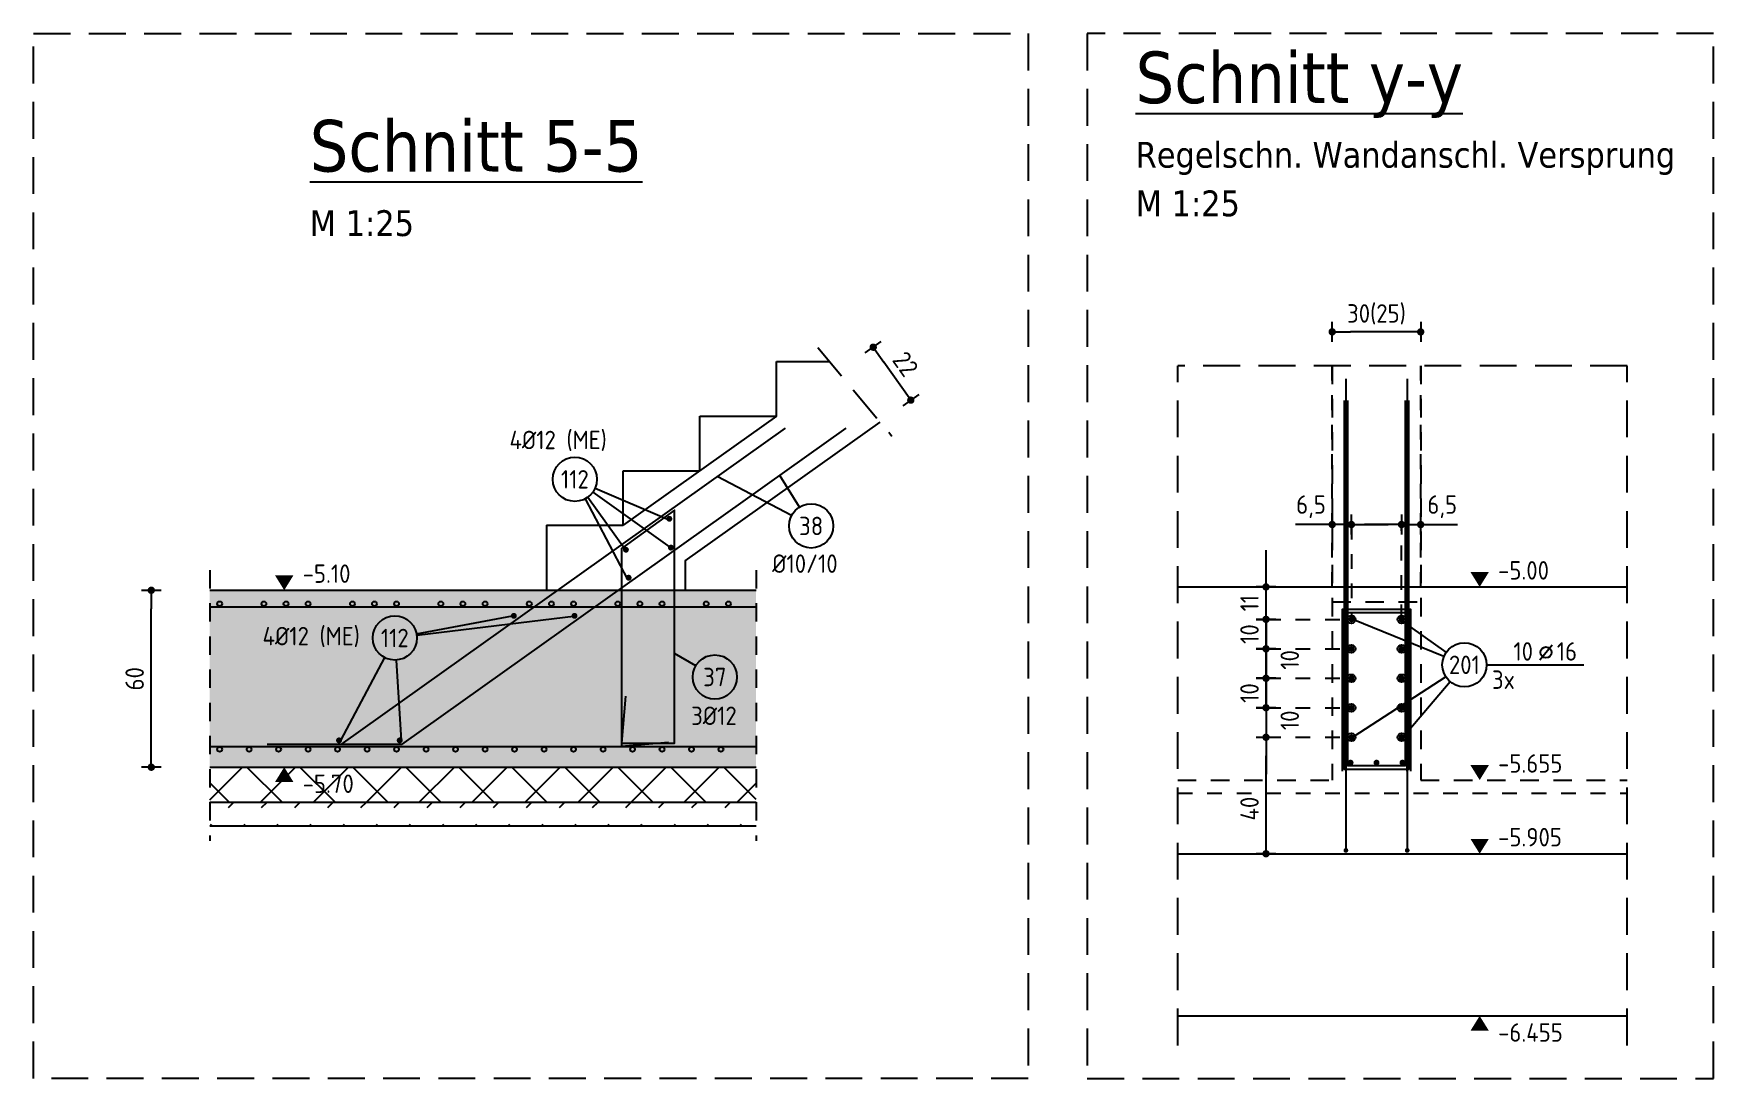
# Model space of a CAD drawing. Extents: x -59 to 99, y -34 to 56.
# Drawn here: x 18.81 to 30.2, y 0.47 to 7.56 of the extents above; entities that cross this region are included whole.
import ezdxf
from ezdxf.enums import TextEntityAlignment as Align

# ---------------------------------------------------------------- set-up
doc = ezdxf.new("R2010")
doc.units = 0
doc.header["$LTSCALE"] = 0.5
for name, pattern in [('AUSGEZOGEN', [1000.01, 1000, 0.01]), ('DASHED', [0.75, 0.5, -0.25]), ('DOT', [0.175, 0.05, -0.125]), ('HIDDEN', [0.375, 0.25, -0.125]), ('PUNKT', [0.175, 0.05, -0.125]), ('STRICHLINIE', [0.75, 0.5, -0.25]), ('VERDECKT', [0.375, 0.25, -0.125])]:
    doc.linetypes.add(name, pattern=pattern)
for name, color, linetype in [('AFU', 7, 'Continuous'), ('BETON', 7, 'Continuous'), ('DETAIL', 7, 'Continuous'), ('DRUEBER', 7, 'Continuous'), ('grau_mittel', 7, 'Continuous'), ('HILFE', 7, 'Continuous'), ('koten', 7, 'Continuous'), ('MASSE', 7, 'Continuous'), ('RND', 7, 'Continuous'), ('RND-1', 7, 'Continuous'), ('SFP_Dämmung', 7, 'Continuous'), ('SFP_Hilfe', 7, 'Continuous'), ('TEXT', 7, 'Continuous'), ('VERDECKT', 7, 'Continuous')]:
    doc.layers.add(name, color=color, linetype=linetype)
doc.layers.add('NOPLOT', color=7, linetype='Continuous', plot=False)
doc.styles.add('helv', font='tahoma.ttf')
doc.styles.add('txt', font='isocp.shx')
doc.linetypes.add('AFU_50M', pattern='A,0.45,["/",Standard,S=0.2,R=0,X=-0.01,Y=-0.1],0.07,["/",Standard,S=0.2,R=0,X=-0.01,Y=-0.1],0.45', length=0.97)
doc.dimstyles.new('DOT_I', dxfattribs={"dimscale": 0.5, "dimtxt": 0.25, "dimasz": 0.25, "dimexe": 0.1, "dimexo": 0.3, "dimgap": 0.1, "dimtad": 1, "dimdec": 3, "dimzin": 3, "dimtxsty": 'txt', "dimblk": 'DOT', "dimblk1": 'DOT', "dimblk2": 'DOT', "dimsah": 1, "dimcen": 0.1, "dimse1": 1, "dimse2": 1, "dimazin": 0, "dimtfac": 1, "dimtdec": 4, "dimtix": 1, "dimtmove": 2, "dimatfit": 3, "dimfxl": 0, "dimtvp": 1, "dimtolj": 1, "dimtzin": 0, "dimarcsym": 0})

# ---------------------------------------------------------------- blocks, each defined once
blk = doc.blocks.new('DOT')
at = {"layer": 'MASSE', "color": 7, "linetype": 'Continuous'}
for p, q in [((0, 0), (-1, 0)), ((0, 0.54), (0, -0.54))]:
    blk.add_line(p, q, dxfattribs=at)
at = {"layer": 'MASSE', "color": 7, "linetype": 'Continuous', "const_width": 0.2}
blk.add_lwpolyline([(-0.1, 0, 1), (0.1, 0, 1)], format="xyb", close=True, dxfattribs=at)
blk = doc.blocks.new('*D83')
at = {"layer": 'Defpoints', "color": 0, "linetype": 'AUSGEZOGEN', "transparency": 16777216}
for p in [(24.504, 5.429), (24.504, 5.429), (24.759, 5.07)]:
    blk.add_point(p, dxfattribs=at)
at = {"layer": 'MASSE', "color": 0, "linetype": 'AUSGEZOGEN', "lineweight": -2, "transparency": 16777216}
blk.add_line((24.687, 5.172), (24.577, 5.327), dxfattribs=at)
at = {"layer": 'MASSE', "color": 0, "linetype": 'AUSGEZOGEN', "lineweight": -2, "transparency": 16777216, "xscale": 0.125, "yscale": 0.125, "zscale": 0.125}
for p, rotation in [((24.504, 5.429), 125.4603968869775), ((24.759, 5.07), 305.4603968869775)]:
    blk.add_blockref('DOT', p, dxfattribs=dict(at, rotation=rotation))
at = {"layer": 'MASSE', "color": 0, "linetype": 'AUSGEZOGEN', "transparency": 16777216, "insert": (24.723, 5.315), "char_height": 0.125, "attachment_point": 5, "rotation": 305.4604, "style": 'txt'}
blk.add_mtext('\\A1;22', dxfattribs=at)
blk = doc.blocks.new('okrd_u')
at = {"layer": 'koten', "color": 7, "linetype": 'Continuous'}
blk.add_solid([(-0.125, -0.202), (0.125, -0.202), (0, 0)], dxfattribs=at)
at = {"layer": 'koten', "style": 'txt'}
blk.add_attdef('OKRD', (0.25, -0.35), '', height=0.25, dxfattribs=at)
blk = doc.blocks.new('okrd_o')
at = {"layer": 'koten', "color": 7, "linetype": 'Continuous'}
blk.add_solid([(-0.125, 0.202), (0.125, 0.202), (0, 0)], dxfattribs=at)
at = {"layer": 'koten', "style": 'txt'}
blk.add_attdef('OKRD', (0.25, 0.1), '', height=0.25, dxfattribs=at)
blk = doc.blocks.new('RND_HIN')
at = {"layer": 'RND', "color": 7, "linetype": 'Continuous'}
blk.add_circle((0, 0), 0.3, dxfattribs=at)
at = {"layer": 'RND', "color": 7, "linetype": 'Continuous', "style": 'txt'}
blk.add_attdef('POSI', text='', height=0.25, dxfattribs=at).set_placement((0, 0), align=Align.MIDDLE)
blk = doc.blocks.new('*D84')
at = {"layer": 'Defpoints', "color": 0, "linetype": 'AUSGEZOGEN', "transparency": 16777216}
for p in [(19.608, 3.78), (19.608, 3.78), (19.608, 2.58)]:
    blk.add_point(p, dxfattribs=at)
at = {"layer": 'MASSE', "color": 0, "linetype": 'AUSGEZOGEN', "lineweight": -2, "transparency": 16777216}
blk.add_line((19.608, 2.705), (19.608, 3.655), dxfattribs=at)
at = {"layer": 'MASSE', "color": 0, "linetype": 'AUSGEZOGEN', "lineweight": -2, "transparency": 16777216, "xscale": 0.125, "yscale": 0.125, "zscale": 0.125}
for p, rotation in [((19.608, 3.78), 90), ((19.608, 2.58), 270)]:
    blk.add_blockref('DOT', p, dxfattribs=dict(at, rotation=rotation))
at = {"layer": 'MASSE', "color": 0, "linetype": 'AUSGEZOGEN', "transparency": 16777216, "insert": (19.495, 3.18), "char_height": 0.125, "attachment_point": 5, "rotation": 90, "style": 'txt'}
blk.add_mtext('\\A1;60', dxfattribs=at)
blk = doc.blocks.new('*D133')
at = {"layer": 'Defpoints', "color": 0, "linetype": 'AUSGEZOGEN', "transparency": 16777216}
for p in [(27.168, 3.803), (27.168, 3.803), (27.168, 3.583)]:
    blk.add_point(p, dxfattribs=at)
at = {"layer": 'MASSE', "color": 0, "linetype": 'AUSGEZOGEN', "lineweight": -2, "transparency": 16777216}
for p, q in [((27.168, 3.928), (27.168, 4.053)), ((27.168, 3.583), (27.168, 3.803)), ((27.168, 3.458), (27.168, 3.333))]:
    blk.add_line(p, q, dxfattribs=at)
at = {"layer": 'MASSE', "color": 0, "linetype": 'AUSGEZOGEN', "lineweight": -2, "transparency": 16777216, "xscale": 0.125, "yscale": 0.125, "zscale": 0.125}
for p, rotation in [((27.168, 3.803), 270), ((27.168, 3.583), 90)]:
    blk.add_blockref('DOT', p, dxfattribs=dict(at, rotation=rotation))
at = {"layer": 'MASSE', "color": 0, "linetype": 'AUSGEZOGEN', "transparency": 16777216, "insert": (27.056, 3.693), "char_height": 0.125, "attachment_point": 5, "rotation": 90, "style": 'txt'}
blk.add_mtext('\\A1;11', dxfattribs=at)
blk = doc.blocks.new('*D134')
at = {"layer": 'Defpoints', "color": 0, "linetype": 'AUSGEZOGEN', "transparency": 16777216}
for p in [(27.168, 3.583), (27.168, 3.383), (27.168, 3.383)]:
    blk.add_point(p, dxfattribs=at)
at = {"layer": 'MASSE', "color": 0, "linetype": 'AUSGEZOGEN', "lineweight": -2, "transparency": 16777216}
for p, q in [((27.168, 3.708), (27.168, 3.833)), ((27.168, 3.583), (27.168, 3.383)), ((27.168, 3.258), (27.168, 3.133))]:
    blk.add_line(p, q, dxfattribs=at)
at = {"layer": 'MASSE', "color": 0, "linetype": 'AUSGEZOGEN', "lineweight": -2, "transparency": 16777216, "xscale": 0.125, "yscale": 0.125, "zscale": 0.125}
for p, rotation in [((27.168, 3.583), 270), ((27.168, 3.383), 90)]:
    blk.add_blockref('DOT', p, dxfattribs=dict(at, rotation=rotation))
at = {"layer": 'MASSE', "color": 0, "linetype": 'AUSGEZOGEN', "transparency": 16777216, "insert": (27.056, 3.483), "char_height": 0.125, "attachment_point": 5, "rotation": 90, "style": 'txt'}
blk.add_mtext('\\A1;10', dxfattribs=at)
blk = doc.blocks.new('*D135')
at = {"layer": 'Defpoints', "color": 0, "linetype": 'AUSGEZOGEN', "transparency": 16777216}
for p in [(27.168, 3.383), (27.168, 3.183), (27.168, 3.183)]:
    blk.add_point(p, dxfattribs=at)
at = {"layer": 'MASSE', "color": 0, "linetype": 'AUSGEZOGEN', "lineweight": -2, "transparency": 16777216}
for p, q in [((27.168, 3.508), (27.168, 3.633)), ((27.168, 3.383), (27.168, 3.183)), ((27.168, 3.058), (27.168, 2.933))]:
    blk.add_line(p, q, dxfattribs=at)
at = {"layer": 'MASSE', "color": 0, "linetype": 'AUSGEZOGEN', "lineweight": -2, "transparency": 16777216, "xscale": 0.125, "yscale": 0.125, "zscale": 0.125}
for p, rotation in [((27.168, 3.383), 270), ((27.168, 3.183), 90)]:
    blk.add_blockref('DOT', p, dxfattribs=dict(at, rotation=rotation))
at = {"layer": 'MASSE', "color": 0, "linetype": 'AUSGEZOGEN', "transparency": 16777216, "insert": (27.329, 3.308), "char_height": 0.125, "attachment_point": 5, "rotation": 90, "style": 'txt'}
blk.add_mtext('\\A1;10', dxfattribs=at)
blk = doc.blocks.new('*D136')
at = {"layer": 'Defpoints', "color": 0, "linetype": 'AUSGEZOGEN', "transparency": 16777216}
for p in [(27.168, 3.183), (27.168, 2.983), (27.168, 2.983)]:
    blk.add_point(p, dxfattribs=at)
at = {"layer": 'MASSE', "color": 0, "linetype": 'AUSGEZOGEN', "lineweight": -2, "transparency": 16777216}
for p, q in [((27.168, 3.308), (27.168, 3.433)), ((27.168, 3.183), (27.168, 2.983)), ((27.168, 2.858), (27.168, 2.733))]:
    blk.add_line(p, q, dxfattribs=at)
at = {"layer": 'MASSE', "color": 0, "linetype": 'AUSGEZOGEN', "lineweight": -2, "transparency": 16777216, "xscale": 0.125, "yscale": 0.125, "zscale": 0.125}
for p, rotation in [((27.168, 3.183), 270), ((27.168, 2.983), 90)]:
    blk.add_blockref('DOT', p, dxfattribs=dict(at, rotation=rotation))
at = {"layer": 'MASSE', "color": 0, "linetype": 'AUSGEZOGEN', "transparency": 16777216, "insert": (27.056, 3.083), "char_height": 0.125, "attachment_point": 5, "rotation": 90, "style": 'txt'}
blk.add_mtext('\\A1;10', dxfattribs=at)
blk = doc.blocks.new('*D137')
at = {"layer": 'Defpoints', "color": 0, "linetype": 'AUSGEZOGEN', "transparency": 16777216}
for p in [(27.168, 2.983), (27.168, 2.783), (27.168, 2.783)]:
    blk.add_point(p, dxfattribs=at)
at = {"layer": 'MASSE', "color": 0, "linetype": 'AUSGEZOGEN', "lineweight": -2, "transparency": 16777216}
for p, q in [((27.168, 3.108), (27.168, 3.233)), ((27.168, 2.983), (27.168, 2.783)), ((27.168, 2.658), (27.168, 2.533))]:
    blk.add_line(p, q, dxfattribs=at)
at = {"layer": 'MASSE', "color": 0, "linetype": 'AUSGEZOGEN', "lineweight": -2, "transparency": 16777216, "xscale": 0.125, "yscale": 0.125, "zscale": 0.125}
for p, rotation in [((27.168, 2.983), 270), ((27.168, 2.783), 90)]:
    blk.add_blockref('DOT', p, dxfattribs=dict(at, rotation=rotation))
at = {"layer": 'MASSE', "color": 0, "linetype": 'AUSGEZOGEN', "transparency": 16777216, "insert": (27.329, 2.898), "char_height": 0.125, "attachment_point": 5, "rotation": 90, "style": 'txt'}
blk.add_mtext('\\A1;10', dxfattribs=at)
blk = doc.blocks.new('*D138')
at = {"layer": 'Defpoints', "color": 0, "linetype": 'AUSGEZOGEN', "transparency": 16777216}
for p in [(27.617, 4.226), (27.617, 4.226), (27.747, 4.226)]:
    blk.add_point(p, dxfattribs=at)
at = {"layer": 'MASSE', "color": 0, "linetype": 'AUSGEZOGEN', "lineweight": -2, "transparency": 16777216}
for p, q in [((27.492, 4.226), (27.367, 4.226)), ((27.747, 4.226), (27.617, 4.226)), ((27.872, 4.226), (27.997, 4.226))]:
    blk.add_line(p, q, dxfattribs=at)
at = {"layer": 'MASSE', "color": 0, "linetype": 'AUSGEZOGEN', "lineweight": -2, "transparency": 16777216, "xscale": 0.125, "yscale": 0.125, "zscale": 0.125}
blk.add_blockref('DOT', (27.617, 4.226), dxfattribs=at)
at = {"layer": 'MASSE', "color": 0, "linetype": 'AUSGEZOGEN', "lineweight": -2, "transparency": 16777216, "xscale": 0.125, "yscale": 0.125, "zscale": 0.125, "rotation": 180}
blk.add_blockref('DOT', (27.747, 4.226), dxfattribs=at)
at = {"layer": 'MASSE', "color": 0, "linetype": 'AUSGEZOGEN', "transparency": 16777216, "insert": (27.473, 4.347), "char_height": 0.125, "attachment_point": 5, "style": 'txt'}
blk.add_mtext('\\A1;6,5', dxfattribs=at)
blk = doc.blocks.new('*D139')
at = {"layer": 'Defpoints', "color": 0, "linetype": 'AUSGEZOGEN', "transparency": 16777216}
for p in [(28.087, 4.226), (28.217, 4.226), (28.217, 4.226)]:
    blk.add_point(p, dxfattribs=at)
at = {"layer": 'MASSE', "color": 0, "linetype": 'AUSGEZOGEN', "lineweight": -2, "transparency": 16777216}
for p, q in [((27.962, 4.226), (27.837, 4.226)), ((28.087, 4.226), (28.217, 4.226)), ((28.342, 4.226), (28.467, 4.226))]:
    blk.add_line(p, q, dxfattribs=at)
at = {"layer": 'MASSE', "color": 0, "linetype": 'AUSGEZOGEN', "lineweight": -2, "transparency": 16777216, "xscale": 0.125, "yscale": 0.125, "zscale": 0.125}
blk.add_blockref('DOT', (28.087, 4.226), dxfattribs=at)
at = {"layer": 'MASSE', "color": 0, "linetype": 'AUSGEZOGEN', "lineweight": -2, "transparency": 16777216, "xscale": 0.125, "yscale": 0.125, "zscale": 0.125, "rotation": 180}
blk.add_blockref('DOT', (28.217, 4.226), dxfattribs=at)
at = {"layer": 'MASSE', "color": 0, "linetype": 'AUSGEZOGEN', "transparency": 16777216, "insert": (28.363, 4.347), "char_height": 0.125, "attachment_point": 5, "style": 'txt'}
blk.add_mtext('\\A1;6,5', dxfattribs=at)
blk = doc.blocks.new('*D140')
at = {"layer": 'Defpoints', "color": 0, "linetype": 'AUSGEZOGEN', "transparency": 16777216}
for p in [(27.168, 2.783), (27.168, 2.783), (27.168, 1.993)]:
    blk.add_point(p, dxfattribs=at)
at = {"layer": 'MASSE', "color": 0, "linetype": 'AUSGEZOGEN', "lineweight": -2, "transparency": 16777216}
blk.add_line((27.168, 2.118), (27.168, 2.658), dxfattribs=at)
at = {"layer": 'MASSE', "color": 0, "linetype": 'AUSGEZOGEN', "lineweight": -2, "transparency": 16777216, "xscale": 0.125, "yscale": 0.125, "zscale": 0.125}
for p, rotation in [((27.168, 2.783), 90), ((27.168, 1.993), 270)]:
    blk.add_blockref('DOT', p, dxfattribs=dict(at, rotation=rotation))
at = {"layer": 'MASSE', "color": 0, "linetype": 'AUSGEZOGEN', "transparency": 16777216, "insert": (27.056, 2.299), "char_height": 0.125, "attachment_point": 5, "rotation": 90, "style": 'txt'}
blk.add_mtext('\\A1;40', dxfattribs=at)
blk = doc.blocks.new('*D141')
at = {"layer": 'Defpoints', "color": 0, "linetype": 'AUSGEZOGEN', "transparency": 16777216}
for p in [(27.617, 5.533), (27.617, 5.533), (28.217, 5.533)]:
    blk.add_point(p, dxfattribs=at)
at = {"layer": 'MASSE', "color": 0, "linetype": 'AUSGEZOGEN', "lineweight": -2, "transparency": 16777216}
blk.add_line((28.092, 5.533), (27.742, 5.533), dxfattribs=at)
at = {"layer": 'MASSE', "color": 0, "linetype": 'AUSGEZOGEN', "lineweight": -2, "transparency": 16777216, "xscale": 0.125, "yscale": 0.125, "zscale": 0.125, "rotation": 180}
blk.add_blockref('DOT', (27.617, 5.533), dxfattribs=at)
at = {"layer": 'MASSE', "color": 0, "linetype": 'AUSGEZOGEN', "lineweight": -2, "transparency": 16777216, "xscale": 0.125, "yscale": 0.125, "zscale": 0.125}
blk.add_blockref('DOT', (28.217, 5.533), dxfattribs=at)
at = {"layer": 'MASSE', "color": 0, "linetype": 'AUSGEZOGEN', "transparency": 16777216, "insert": (27.917, 5.652), "char_height": 0.125, "attachment_point": 5, "style": 'txt'}
blk.add_mtext('\\A1;30(25)', dxfattribs=at)
blk = doc.blocks.new('RND_LEI')
at = {"layer": 'RND', "color": 7, "linetype": 'Continuous'}
blk.add_line((1.022, 0.066), (1.19, 0.27), dxfattribs=at)
for centre, radius in [((0, 0), 0.3), ((1.106, 0.168), 0.075)]:
    blk.add_circle(centre, radius, dxfattribs=at)
at = {"layer": 'RND', "color": 7, "linetype": 'Continuous', "style": 'txt'}
blk.add_attdef('ANZ', text='', height=0.25, dxfattribs=at).set_placement((0.931, 0.057), align=Align.RIGHT)
for tag, p in [('DUM', (1.253, 0.057)), ('ABSTD', (1.674, 0.057)), ('POSTXT', (0.374, -0.327))]:
    blk.add_attdef(tag, p, '', height=0.25, dxfattribs=at)
blk.add_attdef('POSL', text='', height=0.25, dxfattribs=at).set_placement((0, 0), align=Align.MIDDLE)

msp = doc.modelspace()

# ---------------------------------------------------------------- hatches: boundary and pattern name
at = {"layer": 'grau_mittel'}
msp.add_hatch(color=61, dxfattribs=at).paths.add_polyline_path([(23.70944, 2.5804), (23.70944, 3.7804), (23.22948, 3.7804), (22.28852, 3.7804), (20.00425, 3.7804), (20.00425, 2.5804)])
at = {"layer": 'SFP_Dämmung', "linetype": 'AUSGEZOGEN'}
h = msp.add_hatch(dxfattribs=at)
h.set_pattern_fill('ANSI37', color=171, scale=0.08, angle=-180, style=0, double=1)
h.set_pattern_definition([(225, (-29.1499, 14.98823), (0.1796051, -0.1796051), []), (315, (-29.1499, 14.98823), (0.1796051, 0.1796051), [])])
h.paths.add_polyline_path([(23.70944, 2.5804), (20.00425, 2.5804), (20.00425, 2.3404), (23.70944, 2.3404)])
h.paths.add_polyline_path([(20.62378, 2.37704), (21.03274, 2.37704), (21.03274, 2.55363), (20.62378, 2.55363)], flags=24)
at = {"layer": 'SFP_Hilfe', "linetype": 'AUSGEZOGEN'}
h = msp.add_hatch(dxfattribs=at)
h.set_pattern_fill('DASH', color=171, scale=0.05, angle=-135, double=1)
h.set_pattern_definition([(225, (-29.1499, 14.98823), (-2e-16, -0.2245064), [0.15875, -0.15875])])
h.paths.add_polyline_path([(23.70944, 2.3404), (20.00425, 2.3404), (20.00425, 2.1804), (23.70944, 2.1804)])

# ---------------------------------------------------------------- linework, layer by layer
at = {"layer": 'AFU', "color": 8, "linetype": 'AFU_50M'}
for p, q in [((22.28852, 3.7804), (23.22948, 3.7804)), ((26.56926, 3.80279), (29.61748, 3.80279)), ((26.56926, 1.99279), (29.61748, 1.99279))]:
    msp.add_line(p, q, dxfattribs=at)
at = {"layer": 'BETON', "color": 6, "linetype": 'AUSGEZOGEN'}
for p, q in [((23.84852, 5.33189), (24.20878, 5.33189)), ((23.84852, 4.96152), (23.84852, 5.33189)), ((23.22948, 3.9804), (24.5509, 4.92159)), ((23.32852, 4.96152), (23.84852, 4.96152)), ((23.32852, 4.59114), (23.32852, 4.96152)), ((22.80852, 4.59114), (23.32852, 4.59114)), ((22.80852, 4.22077), (22.80852, 4.59114)), ((22.28852, 4.22077), (22.80852, 4.22077)), ((22.28852, 4.22077), (22.28852, 3.7804)), ((23.22948, 3.9804), (23.22948, 3.7804)), ((20.00425, 3.7804), (22.28852, 3.7804)), ((23.22948, 3.7804), (23.70944, 3.7804)), ((20.00425, 2.5804), (23.70944, 2.5804)), ((26.56926, 0.89279), (29.61748, 0.89279))]:
    msp.add_line(p, q, dxfattribs=at)
at = {"layer": 'DETAIL', "color": 102, "linetype": 'STRICHLINIE'}
for points in [[(18.80964, 0.46875), (18.80964, 7.55658), (25.55506, 7.55658), (25.55506, 0.46875)], [(25.95506, 7.55658), (25.95506, 0.46875), (30.20218, 0.46875), (30.20218, 7.55658)]]:
    msp.add_lwpolyline(points, close=True, dxfattribs=at)
at = {"layer": 'DRUEBER', "color": 7, "linetype": 'DOT'}
for p, q in [((27.61748, 3.80279), (27.61748, 5.30279)), ((28.21748, 3.80279), (28.21748, 5.30279))]:
    msp.add_line(p, q, dxfattribs=at)
at = {"layer": 'DRUEBER', "color": 7, "linetype": 'PUNKT'}
for p, q in [((26.56926, 3.80279), (27.61748, 3.80279)), ((28.21748, 3.80279), (29.61748, 3.80279))]:
    msp.add_line(p, q, dxfattribs=at)
at = {"layer": 'DRUEBER', "color": 102, "linetype": 'DOT'}
msp.add_line((26.56926, 2.40279), (29.61748, 2.40279), dxfattribs=at)
at = {"layer": 'HILFE', "color": 102, "linetype": 'STRICHLINIE'}
msp.add_line((24.12878, 5.42784), (24.63008, 4.82662), dxfattribs=at)
at = {"layer": 'HILFE', "color": 102, "linetype": 'DOT'}
for p, q in [((27.74748, 4.22562), (27.74748, 3.58279)), ((28.08748, 3.58279), (28.08748, 4.22562)), ((27.16832, 3.58279), (27.74748, 3.58279)), ((27.16832, 3.38279), (27.74748, 3.38279)), ((27.16832, 3.18279), (27.74748, 3.18279)), ((27.16832, 2.98279), (27.74748, 2.98279)), ((27.16832, 2.78279), (27.74748, 2.78279))]:
    msp.add_line(p, q, dxfattribs=at)
at = {"layer": 'HILFE', "color": 102, "linetype": 'HIDDEN'}
for p, q in [((20.00425, 3.9174), (20.00425, 2.07958)), ((23.70944, 3.9174), (23.70944, 2.07958))]:
    msp.add_line(p, q, dxfattribs=at)
at = {"layer": 'HILFE', "color": 102, "linetype": 'AUSGEZOGEN'}
for p, q in [((23.70944, 2.3404), (20.00425, 2.3404)), ((23.70944, 2.1804), (20.00425, 2.1804))]:
    msp.add_line(p, q, dxfattribs=at)
for centre in [(27.74748, 3.58279), (28.08748, 3.58279), (27.74748, 3.38279), (28.08748, 3.38279), (27.74748, 3.18279), (28.08748, 3.18279), (27.74748, 2.98279), (28.08748, 2.98279), (27.74748, 2.78279), (28.08748, 2.78279)]:
    msp.add_circle(centre, 0.027, dxfattribs=at)
at = {"layer": 'NOPLOT', "color": 191, "linetype": 'AUSGEZOGEN'}
msp.add_line((23.84852, 4.96152), (22.80852, 4.22077), dxfattribs=at)
at = {"layer": 'NOPLOT', "color": 191, "linetype": 'Continuous'}
for points in [[(27.69748, 5.06679), (27.69748, 2.56679), (28.13748, 2.56679), (28.13748, 5.06679)], [(27.72148, 5.06679), (27.72148, 2.59079), (28.11348, 2.59079), (28.11348, 5.06679)]]:
    msp.add_lwpolyline(points, dxfattribs=at)
at = {"layer": 'NOPLOT', "color": 191, "linetype": 'AUSGEZOGEN'}
for points in [[(27.68748, 2.55279), (27.68748, 3.65279), (28.14748, 3.65279), (28.14748, 2.55279)], [(27.71148, 2.55279), (27.71148, 3.62879), (28.12348, 3.62879), (28.12348, 2.55279)]]:
    msp.add_lwpolyline(points, dxfattribs=at)
at = {"layer": 'RND', "color": 102, "linetype": 'AUSGEZOGEN'}
for p, q in [((24.00391, 4.34403), (23.86977, 4.55984)), ((22.6025, 4.4456), (23.14045, 4.06088)), ((22.6183, 4.47363), (23.11909, 4.25842)), ((23.95041, 4.28658), (23.44632, 4.55228)), ((22.55039, 4.40014), (22.83595, 3.858)), ((22.5682, 4.41117), (22.8226, 4.05821)), ((21.40675, 3.48421), (22.05689, 3.60651)), ((21.40823, 3.47466), (22.48833, 3.60651)), ((28.37442, 3.3311), (27.75748, 3.58279)), ((28.39086, 3.36107), (28.07748, 3.58279)), ((21.18907, 3.32396), (20.89106, 2.7619)), ((21.26864, 3.30677), (21.3025, 2.7619)), ((23.30019, 3.26759), (23.15673, 3.3516)), ((28.38757, 3.19264), (27.75748, 2.78279)), ((28.41644, 3.15991), (28.09748, 2.78279))]:
    msp.add_line(p, q, dxfattribs=at)
at = {"layer": 'RND', "color": 7, "linetype": 'AUSGEZOGEN'}
msp.add_line((28.66331, 3.27443), (29.32331, 3.27443), dxfattribs=at)
at = {"layer": 'RND', "color": 1, "linetype": 'AUSGEZOGEN'}
for points in [[(27.70948, 5.21525), (27.70948, 2.01525)], [(28.12548, 5.21525), (28.12548, 2.01525)], [(23.90653, 4.88006), (20.89282, 2.73355), (20.39282, 2.73355)], [(24.31936, 4.88006), (21.30565, 2.73355), (20.80565, 2.73355)], [(20.00425, 3.66814), (23.70944, 3.66814)], [(20.00425, 2.72132), (23.70944, 2.72132)]]:
    msp.add_lwpolyline(points, dxfattribs=at)
at = {"layer": 'RND', "color": 7, "linetype": 'AUSGEZOGEN'}
for points, const_width in [([(23.11149, 4.26508, 1), (23.13149, 4.26508, 1)], 0.02), ([(22.81671, 4.05513, 1), (22.83671, 4.05513, 1)], 0.02), ([(23.12181, 4.0696, 1), (23.14181, 4.0696, 1)], 0.02), ([(22.83504, 3.86534, 1), (22.85504, 3.86534, 1)], 0.02), ([(22.05689, 3.60651, 1), (22.07689, 3.60651, 1)], 0.02), ([(22.46833, 3.60651, 1), (22.48833, 3.60651, 1)], 0.02), ([(27.73748, 3.58279, 1), (27.75748, 3.58279, 1)], 0.02), ([(28.07748, 3.58279, 1), (28.09748, 3.58279, 1)], 0.02), ([(27.73748, 3.38279, 1), (27.75748, 3.38279, 1)], 0.02), ([(28.07748, 3.38279, 1), (28.09748, 3.38279, 1)], 0.02), ([(27.73748, 3.18279, 1), (27.75748, 3.18279, 1)], 0.02), ([(28.07748, 3.18279, 1), (28.09748, 3.18279, 1)], 0.02), ([(27.73748, 2.98279, 1), (27.75748, 2.98279, 1)], 0.02), ([(28.07748, 2.98279, 1), (28.09748, 2.98279, 1)], 0.02), ([(20.87106, 2.7619, 1), (20.89106, 2.7619, 1)], 0.02), ([(21.2825, 2.7619, 1), (21.3025, 2.7619, 1)], 0.02), ([(27.73748, 2.78279, 1), (27.75748, 2.78279, 1)], 0.02), ([(28.07748, 2.78279, 1), (28.09748, 2.78279, 1)], 0.02), ([(27.73148, 2.61079, 1), (27.75148, 2.61079, 1)], 0.02), ([(27.90748, 2.61079, 1), (27.92748, 2.61079, 1)], 0.02), ([(28.08348, 2.61079, 1), (28.10348, 2.61079, 1)], 0.02), ([(27.70148, 2.01525, 1), (27.71748, 2.01525, 1)], 0.016), ([(28.13348, 2.01525, -1), (28.11748, 2.01525, -1)], 0.016)]:
    msp.add_lwpolyline(points, format="xyb", close=True, dxfattribs=dict(at, const_width=const_width))
for centre in [(20.07158, 3.68846), (20.37158, 3.68846), (20.67158, 3.68846), (20.97158, 3.68846), (21.27158, 3.68846), (21.57158, 3.68846), (21.87158, 3.68846), (22.17158, 3.68846), (22.47158, 3.68846), (22.77158, 3.68846), (23.07158, 3.68846), (23.37158, 3.68846), (20.07158, 2.701), (20.27158, 2.701), (20.47158, 2.701), (20.67158, 2.701), (20.87158, 2.701), (21.07158, 2.701), (21.27158, 2.701), (21.47158, 2.701), (21.67158, 2.701), (21.87158, 2.701), (22.07158, 2.701), (22.27158, 2.701), (22.47158, 2.701), (22.67158, 2.701), (22.87158, 2.701), (23.07158, 2.701), (23.27158, 2.701), (23.47158, 2.701)]:
    msp.add_circle(centre, 0.016, dxfattribs=at)
at = {"layer": 'RND', "color": 102, "linetype": 'AUSGEZOGEN'}
for centre in [(20.52158, 3.68846), (21.12158, 3.68846), (21.72158, 3.68846), (22.32158, 3.68846), (22.92158, 3.68846), (23.52158, 3.68846)]:
    msp.add_circle(centre, 0.016, dxfattribs=at)
at = {"layer": 'RND-1', "color": 1, "linetype": 'AUSGEZOGEN'}
msp.add_lwpolyline([(22.82462, 3.06133), (22.79673, 2.74255), (23.15673, 2.74255), (23.15673, 4.32255), (22.79673, 4.06255), (22.79673, 2.72255), (23.11551, 2.75044)], dxfattribs=at)
at = {"layer": 'SFP_Hilfe', "color": 102, "linetype": 'DASHED'}
for p, q in [((26.56926, 0.69279), (26.56926, 5.30279)), ((29.61748, 5.30279), (26.56926, 5.30279)), ((29.61748, 0.69279), (29.61748, 5.30279))]:
    msp.add_line(p, q, dxfattribs=at)
at = {"layer": 'VERDECKT', "color": 7, "linetype": 'HIDDEN'}
for p, q in [((27.61748, 5.30279), (27.61748, 2.49279)), ((28.21748, 5.30279), (28.21748, 2.49279))]:
    msp.add_line(p, q, dxfattribs=at)
at = {"layer": 'VERDECKT', "color": 102, "linetype": 'VERDECKT'}
msp.add_line((27.61748, 3.70279), (28.21748, 3.70279), dxfattribs=at)
at = {"layer": 'VERDECKT', "color": 7, "linetype": 'VERDECKT'}
for p, q in [((26.56926, 2.49279), (27.61748, 2.49279)), ((28.21748, 2.49279), (29.61748, 2.49279))]:
    msp.add_line(p, q, dxfattribs=at)

# ---------------------------------------------------------------- block references
at = {"layer": 'koten', "color": 7, "linetype": 'AUSGEZOGEN', "xscale": 0.5, "yscale": 0.5, "zscale": 0.5}
for name, p, values in [('okrd_o', (20.50946, 3.7804), {'OKRD': '-5.10'}), ('okrd_o', (28.61701, 3.80279), {'OKRD': '-5.00'}), ('okrd_o', (28.61701, 2.49279), {'OKRD': '-5.655'}), ('okrd_u', (20.50946, 2.5804), {'OKRD': '-5.70'}), ('okrd_o', (28.61701, 1.99279), {'OKRD': '-5.905'}), ('okrd_u', (28.61701, 0.89279), {'OKRD': '-6.455'})]:
    msp.add_blockref(name, p, dxfattribs=at).add_auto_attribs(values)
at = {"layer": 'RND', "color": 7, "linetype": 'AUSGEZOGEN', "xscale": 0.5, "yscale": 0.5, "zscale": 0.5}
for name, p, values in [('RND_HIN', (22.48049, 4.53285), {'POSI': '112'}), ('RND_HIN', (24.0831, 4.21663), {'POSI': '38'}), ('RND_HIN', (21.25933, 3.45649), {'POSI': '112'}), ('RND_LEI', (28.51331, 3.27443), {'POSL': '201', 'DUM': '16', 'ANZ': '10', 'POSTXT': '3x'}), ('RND_HIN', (23.42962, 3.19179), {'POSI': '37'})]:
    msp.add_blockref(name, p, dxfattribs=at).add_auto_attribs(values)

# ---------------------------------------------------------------- texts
at = {"layer": 'TEXT', "color": 5, "linetype": 'AUSGEZOGEN', "style": 'helv'}
for s, p in [('%%USchnitt y-y', (26.28368, 7.0846)), ('%%uSchnitt 5-5', (20.6824, 6.62082))]:
    msp.add_text(s, height=0.35, dxfattribs=at).set_placement(p)
at = {"layer": 'TEXT', "color": 1, "linetype": 'AUSGEZOGEN', "style": 'helv'}
for s, p in [('Regelschn. Wandanschl. Versprung', (26.28368, 6.6471)), ('M 1:25', (26.28368, 6.31753)), ('M 1:25', (20.6824, 6.18332))]:
    msp.add_text(s, height=0.175, dxfattribs=at).set_placement(p)
at = {"layer": 'TEXT', "color": 7, "linetype": 'AUSGEZOGEN', "style": 'txt'}
for s, p in [('4%%C12 (ME)', (22.03708, 4.73734)), ('%%C10/10', (23.8185, 3.89828)), ('4%%C12 (ME)', (20.36223, 3.40672)), ('3%%C12', (23.26921, 2.86621))]:
    msp.add_text(s, height=0.125, dxfattribs=at).set_placement(p)

# ---------------------------------------------------------------- dimensions: what is measured, and where the dimension line sits
at = {"layer": 'MASSE', "color": 7, "linetype": 'AUSGEZOGEN'}
dim = msp.add_linear_dim(base=(27.61748, 5.53312), p1=(28.21748, 5.53312), p2=(27.61748, 5.53312), text='<>(25)', dimstyle='DOT_I', override={"dimdec": 0, "dimlfac": 50}, dxfattribs=at)
dim.commit()
dim.dimension.update_dxf_attribs({"geometry": '*D141', "text_midpoint": (27.91748, 5.65187)})
for base, p1, p2, angle, picture, middle in [((24.50417, 5.4285), (24.75943, 5.07011), (24.50417, 5.4285), 305.460397, '*D83', (24.72344, 5.31458)), ((27.16832, 3.80279), (27.16832, 3.58279), (27.16832, 3.80279), 90, '*D133', (27.05582, 3.69279)), ((19.60793, 3.7804), (19.60793, 2.5804), (19.60793, 3.7804), 90, '*D84', (19.49543, 3.1804)), ((27.16832, 3.38279), (27.16832, 3.58279), (27.16832, 3.38279), 90, '*D134', (27.05582, 3.48279)), ((27.16832, 2.98279), (27.16832, 3.18279), (27.16832, 2.98279), 90, '*D136', (27.05582, 3.08279))]:
    dim = msp.add_linear_dim(base=base, p1=p1, p2=p2, angle=angle, dimstyle='DOT_I', override={"dimdec": 0, "dimlfac": 50}, dxfattribs=at)
    dim.commit()
    dim.dimension.update_dxf_attribs({"geometry": picture, "text_midpoint": middle})
for base, p1, p2, picture, middle in [((27.61748, 4.22562), (27.74748, 4.22562), (27.61748, 4.22562), '*D138', (27.47343, 4.34749)), ((28.21748, 4.22562), (28.08748, 4.22562), (28.21748, 4.22562), '*D139', (28.36324, 4.34749))]:
    dim = msp.add_linear_dim(base=base, p1=p1, p2=p2, dimstyle='DOT_I', override={"dimdec": 1, "dimlfac": 50}, dxfattribs=at)
    dim.commit()
    dim.dimension.update_dxf_attribs({"geometry": picture, "text_midpoint": middle, "dimtype": 160})
for base, p1, p2, picture, middle in [((27.16832, 3.18279), (27.16832, 3.38279), (27.16832, 3.18279), '*D135', (27.32947, 3.30779)), ((27.16832, 2.78279), (27.16832, 2.98279), (27.16832, 2.78279), '*D137', (27.32947, 2.89779)), ((27.168323079, 2.7827936654), (27.168323079, 1.9927936654), (27.168323079, 2.7827936654), '*D140', (27.055823079, 2.2993924724))]:
    dim = msp.add_linear_dim(base=base, p1=p1, p2=p2, angle=90, dimstyle='DOT_I', override={"dimdec": 0, "dimlfac": 50}, dxfattribs=at)
    dim.commit()
    dim.dimension.update_dxf_attribs({"geometry": picture, "text_midpoint": middle, "dimtype": 160})

doc.saveas('drawing.dxf')
